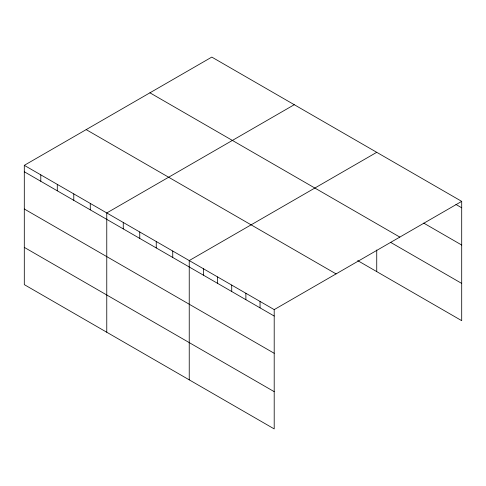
<?xml version="1.0" encoding="UTF-8"?>
<svg xmlns="http://www.w3.org/2000/svg" width="486" height="486" viewBox="0 0 486 486"><rect width="100%" height="100%" fill="white"/><g stroke="black" fill="none" stroke-linecap="round" stroke-linejoin="round"><path stroke-width="0.73" d="M357.702 260.618L461.7 320.663L461.7 201.368L211.799 57.093L24.3 165.337L24.3 284.632L274.201 428.907L274.201 309.618L24.3 165.337M294.267 104.703L106.768 212.953L106.768 332.242M376.735 152.312L189.236 260.563L189.236 379.858M274.201 309.618L461.7 201.368M455.904 204.442L461.7 207.789M423.725 223.11L461.7 245.035M149.925 92.814L399.826 237.095M390.896 242.532L461.7 283.411M86.174 129.616L336.075 273.897M24.3 171.758L274.201 316.04M24.3 209.004L274.201 353.286M24.3 247.38L274.201 391.661M376.735 249.998L376.735 271.607M260.04 301.448L260.04 307.863M245.88 293.271L245.88 299.686M231.719 285.094L231.719 291.509M217.558 276.917L217.558 283.332M203.397 268.74L203.397 275.161M172.743 251.043L172.743 257.459M156.249 241.518L156.249 247.939M139.755 231.998L139.755 238.413M123.262 222.473L123.262 228.894M90.275 203.427L90.275 209.849M73.781 193.908L73.781 200.323M57.287 184.382L57.287 190.804M40.794 174.863L40.794 181.278"/></g></svg>
